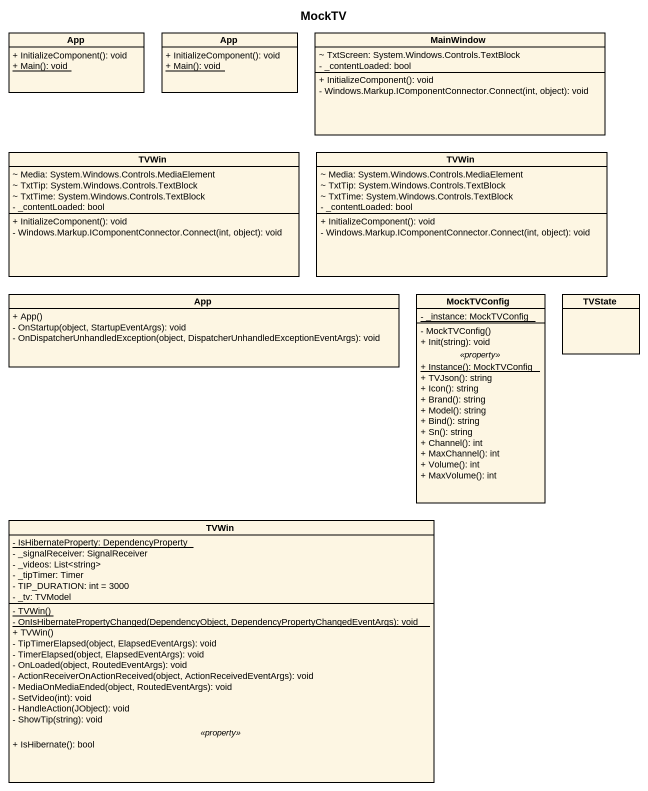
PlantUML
@startuml
title MockTV
hide circle
hide empty members
skinparam classAttributeIconSize 0
class App {
  + InitializeComponent(): void
  {static} + Main(): void
}
class "App" as App_2 {
  + InitializeComponent(): void
  {static} + Main(): void
}
class MainWindow {
  ~ TxtScreen: System.Windows.Controls.TextBlock
  - _contentLoaded: bool
  + InitializeComponent(): void
  - Windows.Markup.IComponentConnector.Connect(int, object): void
}
class TVWin {
  ~ Media: System.Windows.Controls.MediaElement
  ~ TxtTip: System.Windows.Controls.TextBlock
  ~ TxtTime: System.Windows.Controls.TextBlock
  - _contentLoaded: bool
  + InitializeComponent(): void
  - Windows.Markup.IComponentConnector.Connect(int, object): void
}
class "TVWin" as TVWin_2 {
  ~ Media: System.Windows.Controls.MediaElement
  ~ TxtTip: System.Windows.Controls.TextBlock
  ~ TxtTime: System.Windows.Controls.TextBlock
  - _contentLoaded: bool
  + InitializeComponent(): void
  - Windows.Markup.IComponentConnector.Connect(int, object): void
}
class "App" as App_3 {
  + App()
  - OnStartup(object, StartupEventArgs): void
  - OnDispatcherUnhandledException(object, DispatcherUnhandledExceptionEventArgs): void
}
class MockTVConfig {
  {static} - _instance: MockTVConfig
  --
  - MockTVConfig()
  + Init(string): void
  .. <<property>> ..
  {static} + Instance(): MockTVConfig
  + TVJson(): string
  + Icon(): string
  + Brand(): string
  + Model(): string
  + Bind(): string
  + Sn(): string
  + Channel(): int
  + MaxChannel(): int
  + Volume(): int
  + MaxVolume(): int
}
class TVState
class "TVWin" as TVWin_3 {
  {static} - IsHibernateProperty: DependencyProperty
  - _signalReceiver: SignalReceiver
  - _videos: List<string>
  - _tipTimer: Timer
  - TIP_DURATION: int = 3000
  - _tv: TVModel
  --
  {static} - TVWin()
  {static} - OnIsHibernatePropertyChanged(DependencyObject, DependencyPropertyChangedEventArgs): void
  + TVWin()
  - TipTimerElapsed(object, ElapsedEventArgs): void
  - TimerElapsed(object, ElapsedEventArgs): void
  - OnLoaded(object, RoutedEventArgs): void
  - ActionReceiverOnActionReceived(object, ActionReceivedEventArgs): void
  - MediaOnMediaEnded(object, RoutedEventArgs): void
  - SetVideo(int): void
  - HandleAction(JObject): void
  - ShowTip(string): void
  .. <<property>> ..
  + IsHibernate(): bool
}
@enduml
